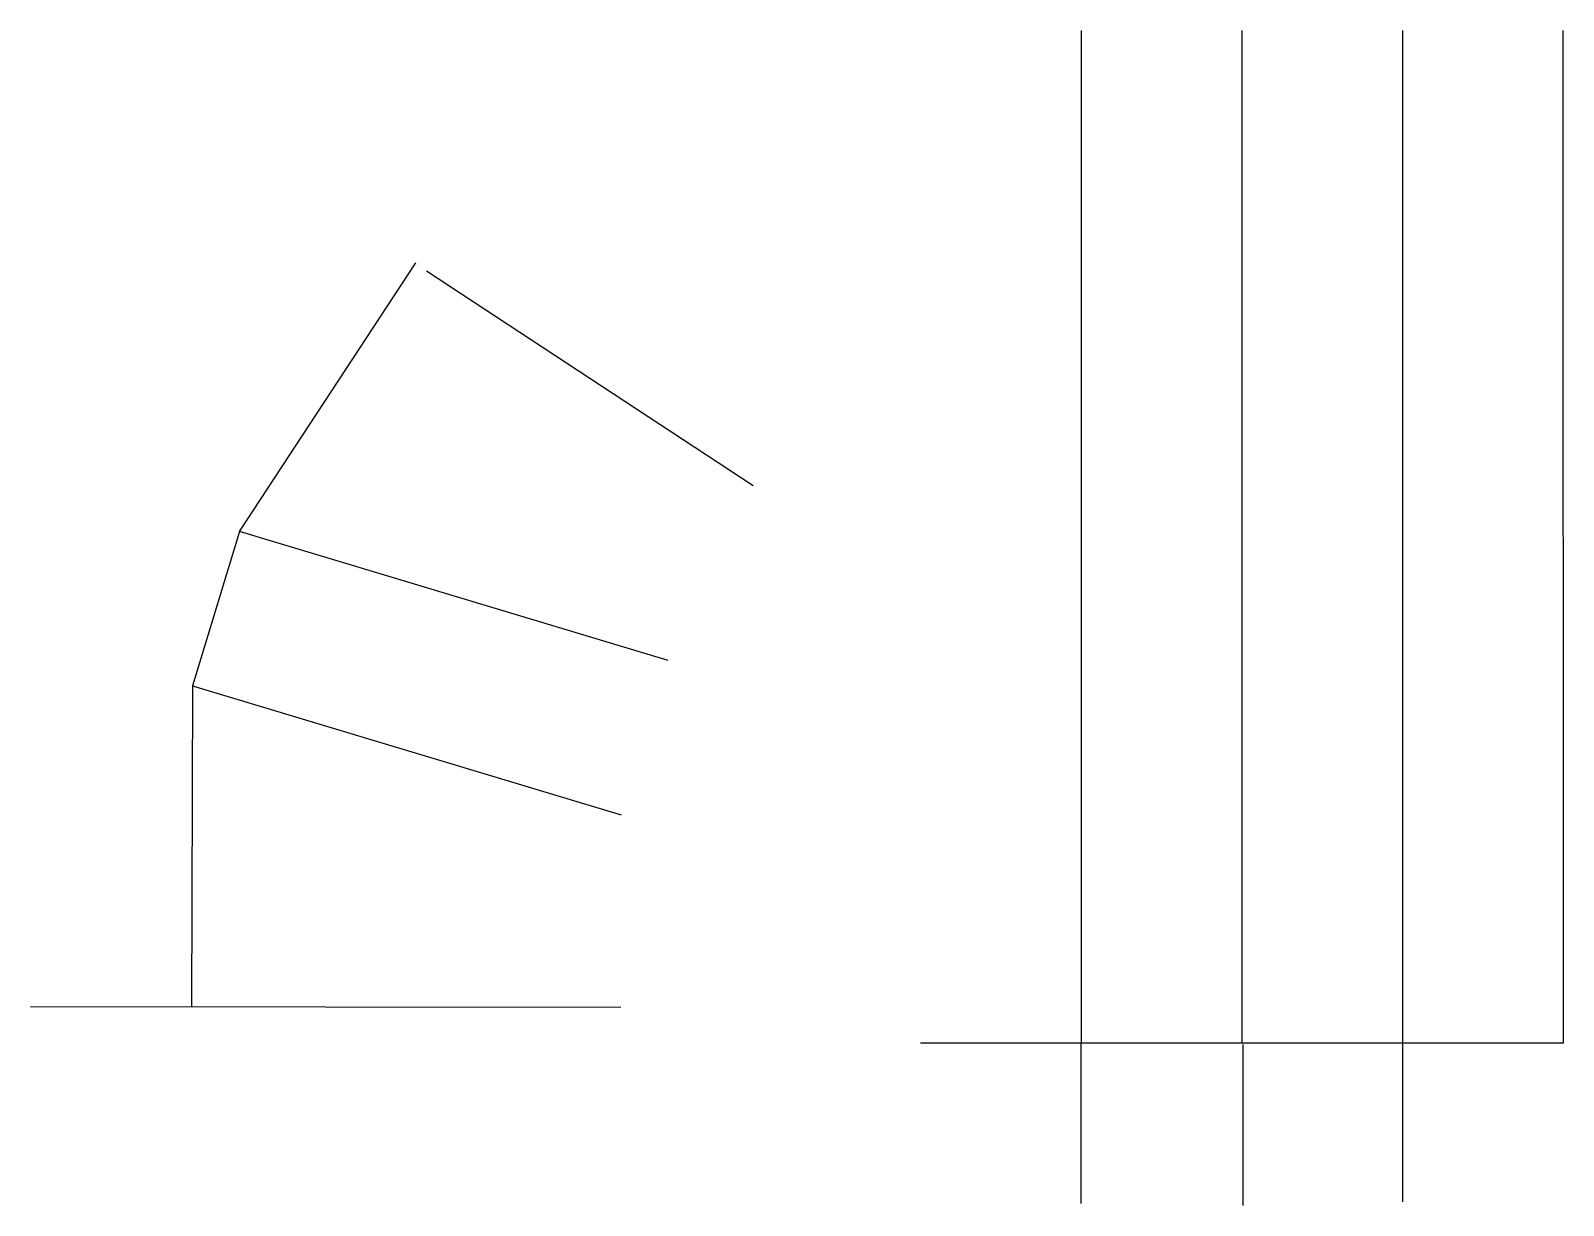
# Model space of a CAD drawing. Extents: x 0.1 to 60.1, y 0 to 46.
import ezdxf

# ---------------------------------------------------------------- set-up
doc = ezdxf.new("R2010")
doc.units = 0
doc.layers.add('PipeMark', color=7, linetype='CONTINUOUS')

msp = doc.modelspace()

# ---------------------------------------------------------------- linework, layer by layer
at = {"layer": 'PipeMark', "color": 7}
for p, q in [((41.220976, 46.004707), (41.220976, 6.381154)), ((47.508676, 46.004707), (47.508676, 6.381154)), ((53.796386, 46.004707), (53.796386, 6.381154)), ((60.095302, 6.381616), (60.092671, 46.00484)), ((8.278436, 26.396377), (15.181596, 36.914679)), ((15.188996, 36.864447), (15.188996, 36.864447)), ((15.188996, 36.864447), (15.188996, 36.864447)), ((29.209796, 27.648237), (29.209796, 27.648237)), ((29.209796, 27.648237), (29.209796, 27.648237)), ((8.278297, 26.396538), (6.44015, 20.359684)), ((25.049126, 21.349607), (8.278297, 26.396538)), ((6.440154, 20.359687), (6.392154, 7.778689)), ((6.44015, 20.359684), (23.218212, 15.31078)), ((34.930346, 6.381287), (60.095302, 6.381616)), ((41.220976, 0.090667), (41.220976, 6.381331)), ((41.220976, 0.090667), (41.220976, 6.381331)), ((47.568776, 0.023627), (47.568776, 6.314291)), ((47.568776, 0.023627), (47.568776, 6.314291)), ((53.816006, 0.157697), (53.816006, 6.448361)), ((53.816006, 0.157697), (53.816006, 6.448361))]:
    msp.add_line(p, q, dxfattribs=at)
at = {"layer": 'PipeMark', "color": 1}
for p, q in [((28.384986, 28.190377), (15.601466, 36.593381)), ((0.101424, 7.802627), (23.206971, 7.778627))]:
    msp.add_line(p, q, dxfattribs=at)

doc.saveas('drawing.dxf')
